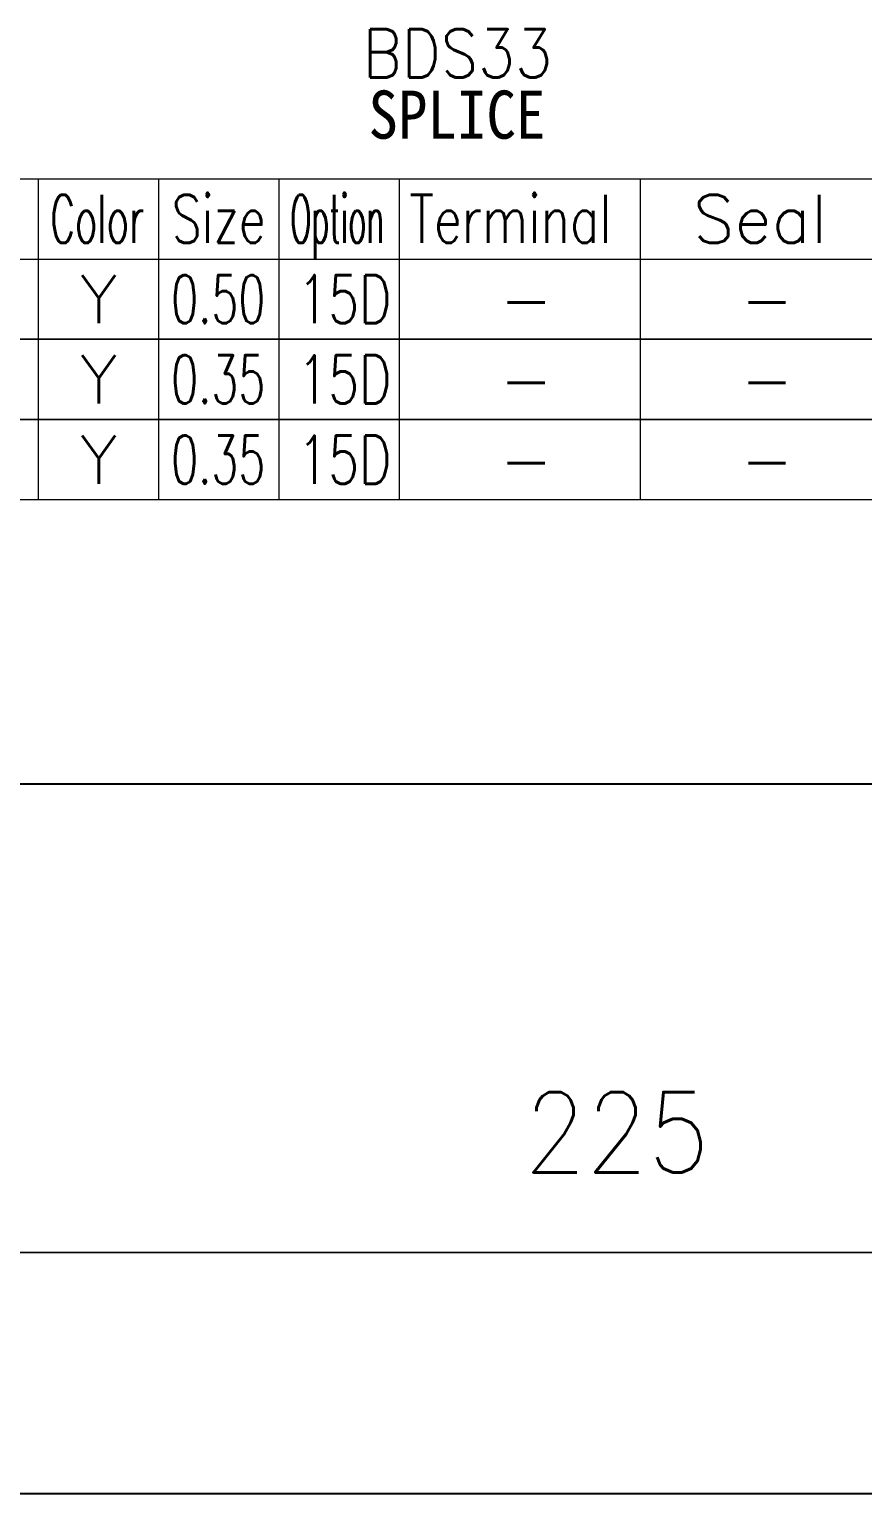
# Model space of a CAD drawing. Header units: inches. Extents: x 47316 to 59086, y 3141 to 11743.
# Drawn here: x 51518.9 to 51570.8, y 6259 to 6350.2 of the extents above; entities that cross this region are included whole.
import ezdxf

# ---------------------------------------------------------------- set-up
doc = ezdxf.new("R2010")
doc.units = ezdxf.units.IN
doc.header["$MEASUREMENT"] = 0
doc.styles.get("Standard").update_dxf_attribs({"font": ''})
doc.styles.get('Standard').set_extended_font_data('SimSun')
doc.linetypes.add('_VH_FELT_TAPE', pattern='A,0.4,-0.7,["FELT",Standard,S=0.3,R=0,X=-0.5,Y=-0.15],-0.7', length=1.8)

msp = doc.modelspace()

# ---------------------------------------------------------------- linework, layer by layer
at = {"color": 0, "linetype": 'Continuous', "lineweight": 15}
for p, q in [((51504.444, 6340.927), (51586.944, 6340.927)), ((51504.444, 6335.927), (51586.944, 6335.927))]:
    msp.add_line(p, q, dxfattribs=at)
at = {"color": 7, "linetype": 'Continuous', "lineweight": 15}
for p, q in [((51519.444, 6335.927), (51519.444, 6340.927)), ((51526.944, 6335.927), (51526.944, 6340.927)), ((51534.444, 6335.927), (51534.444, 6340.927)), ((51541.944, 6335.927), (51541.944, 6340.927)), ((51556.944, 6335.927), (51556.944, 6340.927))]:
    msp.add_line(p, q, dxfattribs=at)
at = {"color": 102, "linetype": 'Continuous', "lineweight": 15}
for p, q in [((51519.444, 6330.927), (51519.444, 6335.927)), ((51526.944, 6330.927), (51526.944, 6335.927)), ((51534.444, 6330.927), (51534.444, 6335.927)), ((51541.944, 6330.927), (51541.944, 6335.927)), ((51556.944, 6330.927), (51556.944, 6335.927)), ((51519.444, 6325.927), (51519.444, 6330.927)), ((51526.944, 6325.927), (51526.944, 6330.927)), ((51534.444, 6325.927), (51534.444, 6330.927)), ((51541.944, 6325.927), (51541.944, 6330.927)), ((51556.944, 6325.927), (51556.944, 6330.927)), ((51519.444, 6320.927), (51519.444, 6325.927)), ((51526.944, 6320.927), (51526.944, 6325.927)), ((51534.444, 6320.927), (51534.444, 6325.927)), ((51541.944, 6320.927), (51541.944, 6325.927)), ((51556.944, 6320.927), (51556.944, 6325.927))]:
    msp.add_line(p, q, dxfattribs=at)
at = {"color": 1}
for p, q in [((51497.287, 6303.228), (51619.323, 6303.228)), ((51619.323, 6258.989), (51497.287, 6258.989))]:
    msp.add_line(p, q, dxfattribs=at)
at = {"color": 0, "linetype": '_VH_FELT_TAPE', "ltscale": 5}
msp.add_line((51603.929, 6274.028), (51507.044, 6273.996), dxfattribs=at)
at = {"color": 0, "linetype": 'Continuous', "lineweight": 15}
for points in [[(51504.444, 6330.927), (51504.444, 6335.927), (51586.944, 6335.927), (51586.944, 6330.927)], [(51504.444, 6325.927), (51504.444, 6330.927), (51586.944, 6330.927), (51586.944, 6325.927)], [(51504.444, 6320.927), (51504.444, 6325.927), (51586.944, 6325.927), (51586.944, 6320.927)]]:
    msp.add_lwpolyline(points, close=True, dxfattribs=at)

# ---------------------------------------------------------------- texts
at = {"color": 6, "linetype": 'Continuous', "lineweight": 20, "char_height": 3, "attachment_point": 1}
for s, insert, width in [('\\Fromans.shx;\\W0.9000000000;\\T1.0000000000;\\o\\lBDS33', (51539.651, 6350.244), 13.11429), ('\\f黑体|b0|i0|c1|p0;\\W0.9000000000;\\T1.0000000000;\\o\\lSPLICE', (51540.006, 6346.427), 11.64944)]:
    msp.add_mtext(s, dxfattribs=dict(at, insert=insert, width=width))
at = {"color": 7, "linetype": 'Continuous', "lineweight": 15, "char_height": 3, "attachment_point": 1}
for s, insert, width in [('\\Fromans.shx;\\W0.5687500000;\\T1.0000000000;\\o\\lColor', (51520.188, 6339.927), 6.5), ('\\Fromans.shx;\\W0.7222222222;\\T1.0000000000;\\o\\lSize', (51527.753, 6339.927), 6.5), ('\\Fromans.shx;\\W0.4595959596;\\T1.0000000000;\\o\\lOption', (51535.141, 6339.927), 6.5), ('\\Fromans.shx;\\W0.7480916031;\\T1.0000000000;\\o\\lTerminal', (51542.551, 6339.927), 14), ('\\Fromans.shx;\\W1.0000000000;\\T1.0000000000;\\o\\lSeal', (51560.229, 6339.927), 9.28571)]:
    msp.add_mtext(s, dxfattribs=dict(at, insert=insert, width=width))
at = {"color": 140, "linetype": 'Continuous', "lineweight": 15, "char_height": 3, "attachment_point": 1}
for s, insert, width in [('\\Fromans.shx;\\W1.0000000000;\\T1.0000000000;\\o\\lY', (51522.051, 6334.927), 2.57143), ('\\Fromans.shx;\\W0.7459016393;\\T1.0000000000;\\o\\l15D', (51535.583, 6334.927), 6.5), ('\\Fromans.shx;\\W1.0000000000;\\T1.0000000000;\\o\\l-', (51563.158, 6334.927), 3.71429), ('\\Fromans.shx;\\W1.0000000000;\\T1.0000000000;\\o\\lY', (51522.051, 6329.927), 2.57143), ('\\Fromans.shx;\\W0.7459016393;\\T1.0000000000;\\o\\l15D', (51535.583, 6329.927), 6.5), ('\\Fromans.shx;\\W1.0000000000;\\T1.0000000000;\\o\\l-', (51563.158, 6329.927), 3.71429), ('\\Fromans.shx;\\W1.0000000000;\\T1.0000000000;\\o\\lY', (51522.051, 6324.927), 2.57143), ('\\Fromans.shx;\\W0.7459016393;\\T1.0000000000;\\o\\l15D', (51535.583, 6324.927), 6.5), ('\\Fromans.shx;\\W1.0000000000;\\T1.0000000000;\\o\\l-', (51563.158, 6324.927), 3.71429)]:
    msp.add_mtext(s, dxfattribs=dict(at, insert=insert, width=width))
at = {"color": 21, "linetype": 'Continuous', "lineweight": 15, "char_height": 3, "attachment_point": 1}
for s, insert, width in [('\\Fromans.shx;\\W0.6500000000;\\T1.0000000000;\\o\\l0.50', (51527.722, 6334.927), 6.5), ('\\Fromans.shx;\\W1.0000000000;\\T1.0000000000;\\o\\l-', (51548.158, 6334.927), 3.71429), ('\\Fromans.shx;\\W0.6500000000;\\T1.0000000000;\\o\\l0.35', (51527.722, 6329.927), 6.5), ('\\Fromans.shx;\\W1.0000000000;\\T1.0000000000;\\o\\l-', (51548.158, 6329.927), 3.71429), ('\\Fromans.shx;\\W0.6500000000;\\T1.0000000000;\\o\\l0.35', (51527.722, 6324.927), 6.5), ('\\Fromans.shx;\\W1.0000000000;\\T1.0000000000;\\o\\l-', (51548.158, 6324.927), 3.71429)]:
    msp.add_mtext(s, dxfattribs=dict(at, insert=insert, width=width))
at = {"color": 7, "linetype": '_VH_FELT_TAPE', "lineweight": 18, "ltscale": 5, "insert": (51549.698, 6284.01), "char_height": 5, "width": 12.85714, "attachment_point": 1, "rotation": 0.01903}
msp.add_mtext('\\Fromans.shx;\\W0.9000000000;\\T1.0000000000;\\o\\l225', dxfattribs=at)

doc.saveas('drawing.dxf')
